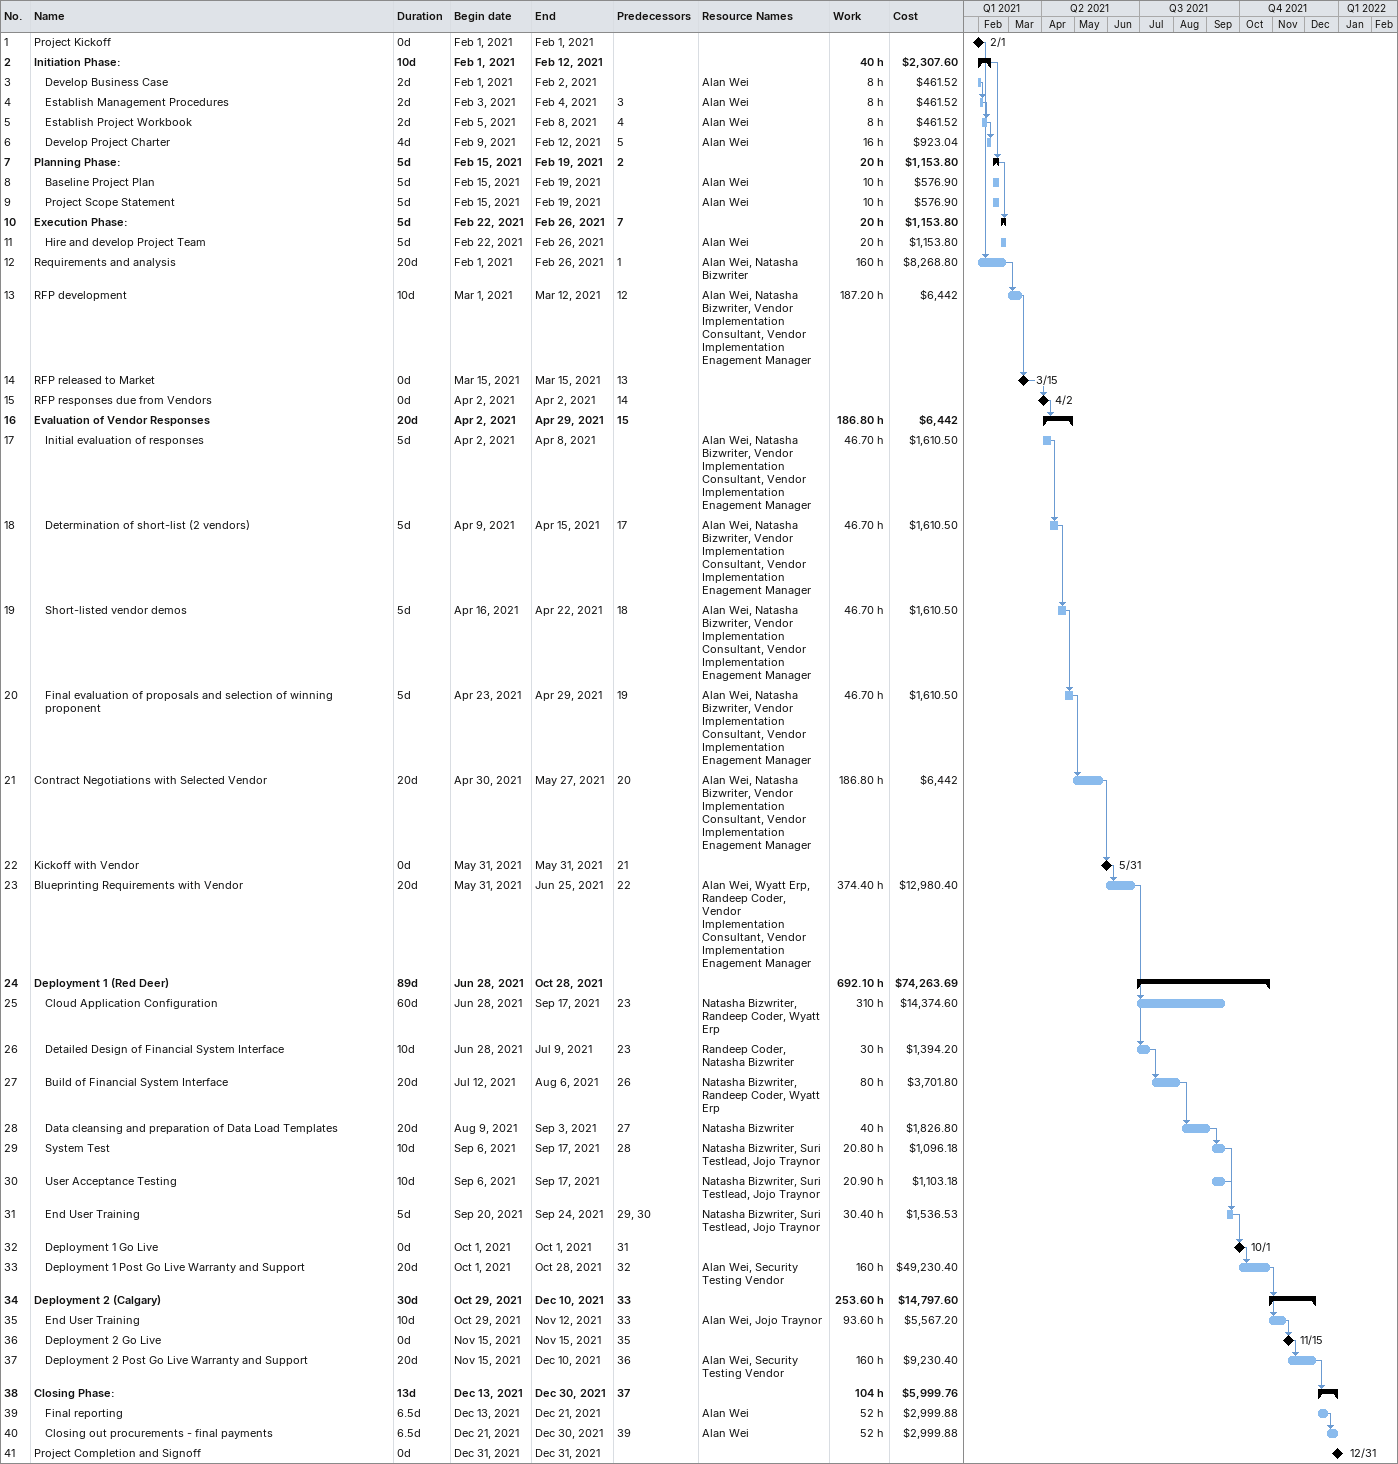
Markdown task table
| ID | Level | Task | Duration | Start | Finish | Predecessors | Resources | Work (h) | Cost ($) |
|---|---|---|---|---|---|---|---|---|---|
| 1 | 1 | Project Kickoff | 0d | 2021-02-01 | 2021-02-01 |  |  |  |  |
| 2 | 1 | **Initiation Phase:** | 10d | 2021-02-01 | 2021-02-12 |  |  | 40 | 2307.60 |
| 3 | 2 | Develop Business Case | 2d | 2021-02-01 | 2021-02-02 |  | Alan Wei | 8 | 461.52 |
| 4 | 2 | Establish Management Procedures | 2d | 2021-02-03 | 2021-02-04 | 3 | Alan Wei | 8 | 461.52 |
| 5 | 2 | Establish Project Workbook | 2d | 2021-02-05 | 2021-02-08 | 4 | Alan Wei | 8 | 461.52 |
| 6 | 2 | Develop Project Charter | 4d | 2021-02-09 | 2021-02-12 | 5 | Alan Wei | 16 | 923.04 |
| 7 | 1 | **Planning Phase:** | 5d | 2021-02-15 | 2021-02-19 | 2 |  | 20 | 1153.80 |
| 8 | 2 | Baseline Project Plan | 5d | 2021-02-15 | 2021-02-19 |  | Alan Wei | 10 | 576.90 |
| 9 | 2 | Project Scope Statement | 5d | 2021-02-15 | 2021-02-19 |  | Alan Wei | 10 | 576.90 |
| 10 | 1 | **Execution Phase:** | 5d | 2021-02-22 | 2021-02-26 | 7 |  | 20 | 1153.80 |
| 11 | 2 | Hire and develop Project Team | 5d | 2021-02-22 | 2021-02-26 |  | Alan Wei | 20 | 1153.80 |
| 12 | 1 | Requirements and analysis | 20d | 2021-02-01 | 2021-02-26 | 1 | Alan Wei, Natasha Bizwriter | 160 | 8268.80 |
| 13 | 1 | RFP development | 10d | 2021-03-01 | 2021-03-12 | 12 | Alan Wei, Natasha Bizwriter, Vendor Implementation Consultant, Vendor Implementation Enagement Manager | 187.20 | 6442 |
| 14 | 1 | RFP released to Market | 0d | 2021-03-15 | 2021-03-15 | 13 |  |  |  |
| 15 | 1 | RFP responses due from Vendors | 0d | 2021-04-02 | 2021-04-02 | 14 |  |  |  |
| 16 | 1 | **Evaluation of Vendor Responses** | 20d | 2021-04-02 | 2021-04-29 | 15 |  | 186.80 | 6442 |
| 17 | 2 | Initial evaluation of responses | 5d | 2021-04-02 | 2021-04-08 |  | Alan Wei, Natasha Bizwriter, Vendor Implementation Consultant, Vendor Implementation Enagement Manager | 46.70 | 1610.50 |
| 18 | 2 | Determination of short-list (2 vendors) | 5d | 2021-04-09 | 2021-04-15 | 17 | Alan Wei, Natasha Bizwriter, Vendor Implementation Consultant, Vendor Implementation Enagement Manager | 46.70 | 1610.50 |
| 19 | 2 | Short-listed vendor demos | 5d | 2021-04-16 | 2021-04-22 | 18 | Alan Wei, Natasha Bizwriter, Vendor Implementation Consultant, Vendor Implementation Enagement Manager | 46.70 | 1610.50 |
| 20 | 2 | Final evaluation of proposals and selection of winning proponent | 5d | 2021-04-23 | 2021-04-29 | 19 | Alan Wei, Natasha Bizwriter, Vendor Implementation Consultant, Vendor Implementation Enagement Manager | 46.70 | 1610.50 |
| 21 | 1 | Contract Negotiations with Selected Vendor | 20d | 2021-04-30 | 2021-05-27 | 20 | Alan Wei, Natasha Bizwriter, Vendor Implementation Consultant, Vendor Implementation Enagement Manager | 186.80 | 6442 |
| 22 | 1 | Kickoff with Vendor | 0d | 2021-05-31 | 2021-05-31 | 21 |  |  |  |
| 23 | 1 | Blueprinting Requirements with Vendor | 20d | 2021-05-31 | 2021-06-25 | 22 | Alan Wei, Wyatt Erp, Randeep Coder, Vendor Implementation Consultant, Vendor Implementation Enagement Manager | 374.40 | 12980.40 |
| 24 | 1 | **Deployment 1 (Red Deer)** | 89d | 2021-06-28 | 2021-10-28 |  |  | 692.10 | 74263.69 |
| 25 | 2 | Cloud Application Configuration | 60d | 2021-06-28 | 2021-09-17 | 23 | Natasha Bizwriter, Randeep Coder, Wyatt Erp | 310 | 14374.60 |
| 26 | 2 | Detailed Design of Financial System Interface | 10d | 2021-06-28 | 2021-07-09 | 23 | Randeep Coder, Natasha Bizwriter | 30 | 1394.20 |
| 27 | 2 | Build of Financial System Interface | 20d | 2021-07-12 | 2021-08-06 | 26 | Natasha Bizwriter, Randeep Coder, Wyatt Erp | 80 | 3701.80 |
| 28 | 2 | Data cleansing and preparation of Data Load Templates | 20d | 2021-08-09 | 2021-09-03 | 27 | Natasha Bizwriter | 40 | 1826.80 |
| 29 | 2 | System Test | 10d | 2021-09-06 | 2021-09-17 | 28 | Natasha Bizwriter, Suri Testlead, Jojo Traynor | 20.80 | 1096.18 |
| 30 | 2 | User Acceptance Testing | 10d | 2021-09-06 | 2021-09-17 |  | Natasha Bizwriter, Suri Testlead, Jojo Traynor | 20.90 | 1103.18 |
| 31 | 2 | End User Training | 5d | 2021-09-20 | 2021-09-24 | 29, 30 | Natasha Bizwriter, Suri Testlead, Jojo Traynor | 30.40 | 1536.53 |
| 32 | 2 | Deployment 1 Go Live | 0d | 2021-10-01 | 2021-10-01 | 31 |  |  |  |
| 33 | 2 | Deployment 1 Post Go Live Warranty and Support | 20d | 2021-10-01 | 2021-10-28 | 32 | Alan Wei, Security Testing Vendor | 160 | 49230.40 |
| 34 | 1 | **Deployment 2 (Calgary)** | 30d | 2021-10-29 | 2021-12-10 | 33 |  | 253.60 | 14797.60 |
| 35 | 2 | End User Training | 10d | 2021-10-29 | 2021-11-12 | 33 | Alan Wei, Jojo Traynor | 93.60 | 5567.20 |
| 36 | 2 | Deployment 2 Go Live | 0d | 2021-11-15 | 2021-11-15 | 35 |  |  |  |
| 37 | 2 | Deployment 2 Post Go Live Warranty and Support | 20d | 2021-11-15 | 2021-12-10 | 36 | Alan Wei, Security Testing Vendor | 160 | 9230.40 |
| 38 | 1 | **Closing Phase:** | 13d | 2021-12-13 | 2021-12-30 | 37 |  | 104 | 5999.76 |
| 39 | 2 | Final reporting | 6.5d | 2021-12-13 | 2021-12-21 |  | Alan Wei | 52 | 2999.88 |
| 40 | 2 | Closing out procurements - final payments | 6.5d | 2021-12-21 | 2021-12-30 | 39 | Alan Wei | 52 | 2999.88 |
| 41 | 1 | Project Completion and Signoff | 0d | 2021-12-31 | 2021-12-31 |  |  |  |  |
